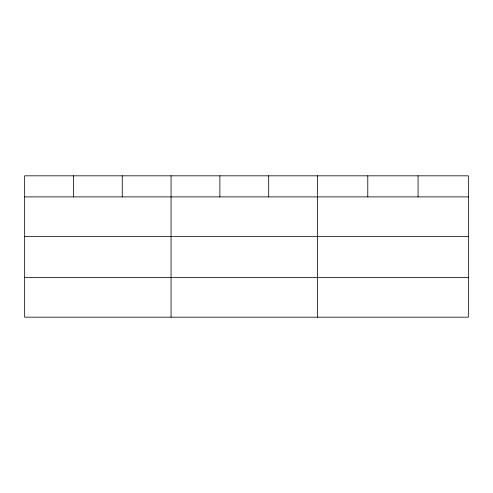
<?xml version="1.0" encoding="UTF-8"?>
<svg xmlns="http://www.w3.org/2000/svg" width="493" height="493" viewBox="0 0 493 493"><rect width="100%" height="100%" fill="white"/><g stroke="black" fill="none" stroke-linecap="round" stroke-linejoin="round"><path stroke-width="0.74" d="M468.35 236.591L468.35 175.822L24.65 175.822L24.65 317.178L468.35 317.178L468.35 236.591L24.65 236.591M24.65 196.898L468.35 196.898M24.65 277.485L468.35 277.485M418.064 175.822L418.064 196.898M367.778 175.822L367.778 196.898M317.492 175.822L317.492 317.178M268.685 175.822L268.685 196.898M219.878 175.822L219.878 196.898M171.071 175.822L171.071 317.178M122.264 175.822L122.264 196.898M73.457 175.822L73.457 196.898"/></g></svg>
